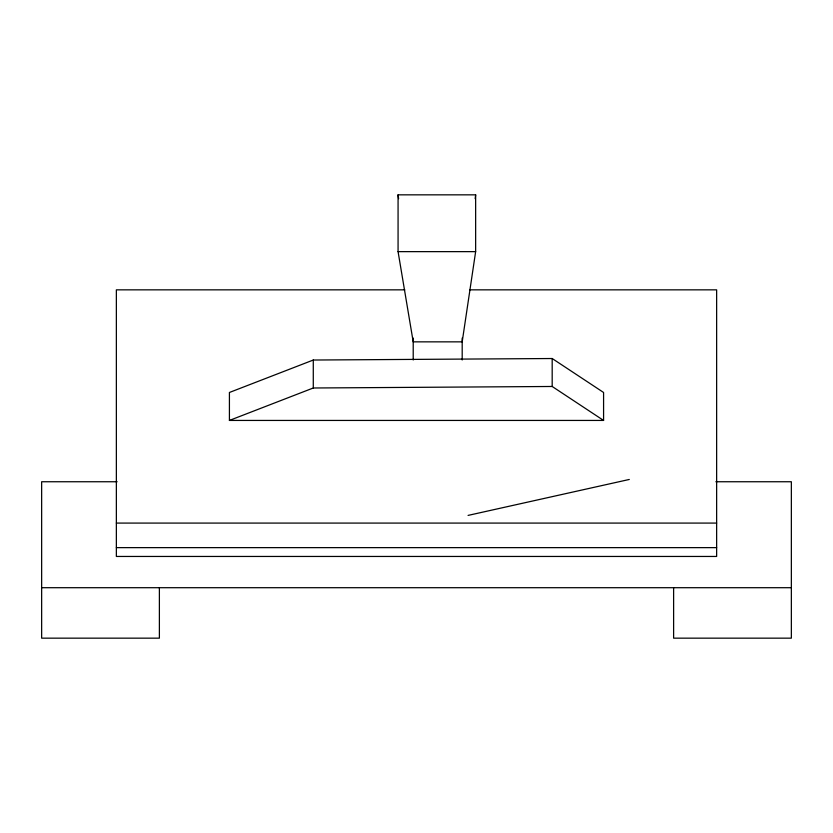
<?xml version="1.0" encoding="UTF-8"?>
<svg xmlns="http://www.w3.org/2000/svg" width="833" height="833" viewBox="0 0 833 833"><rect width="100%" height="100%" fill="white"/><g stroke="black" fill="none" stroke-linecap="round" stroke-linejoin="round"><path stroke-width="1.25" d="M475.164 198.681L475.643 194.839L398.07 194.839L398.07 251.639L413.21 341.853L462.19 341.853L475.643 251.639L475.643 194.839M313.281 360.033L229.419 392.478L229.419 420.436L603.581 420.436L603.581 392.478L552.185 358.523L313.281 360.033L313.281 387.991L229.419 420.436M468.063 515.408L629.29 479.464M313.281 387.991L552.185 386.481L603.581 420.436M398.07 251.639L475.643 251.639M404.807 289.842L116.36 289.842L116.36 556.454L716.64 556.454L716.64 289.842L469.77 289.842M117.141 481.745L41.65 481.745L41.65 638.161L159.384 638.161L159.384 587.702M715.859 481.745L791.35 481.745L791.35 638.161L673.616 638.161L673.616 587.702M116.36 523.082L716.64 523.082M116.36 547.635L716.64 547.635M41.65 587.702L791.35 587.702M398.07 194.839L398.611 198.681M552.185 358.523L552.185 386.481M462.19 338.052L462.19 359.971M413.21 338.052L413.21 359.971"/></g></svg>
